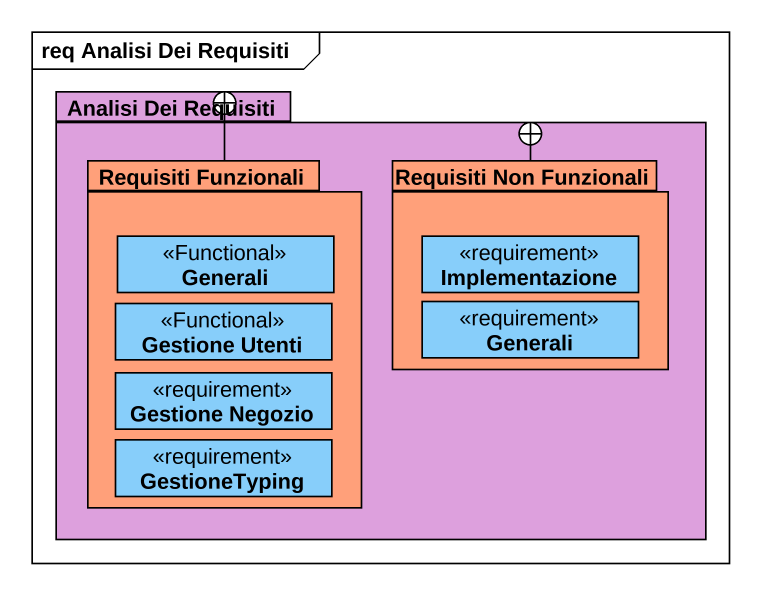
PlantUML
@startuml
mainframe req Analisi Dei Requisiti
hide circle
hide empty members
package "Analisi Dei Requisiti" as Analisi_Dei_Requisiti #DDA0DD {
  package "Requisiti Funzionali" as Requisiti_Funzionali #FFA07A {
    class Generali <<Functional>> #87CEFA
    class "Gestione Utenti" as Gestione_Utenti <<Functional>> #87CEFA
    class "Gestione Negozio" as Gestione_Negozio <<requirement>> #87CEFA
    class GestioneTyping <<requirement>> #87CEFA
  }
  package "Requisiti Non Funzionali" as Requisiti_Non_Funzionali #FFA07A {
    class Implementazione <<requirement>> #87CEFA
    class "Generali" as Generali_2 <<requirement>> #87CEFA
  }
}
Requisiti_Funzionali -right-+ Analisi_Dei_Requisiti
Requisiti_Non_Funzionali -left-+ Analisi_Dei_Requisiti
@enduml
